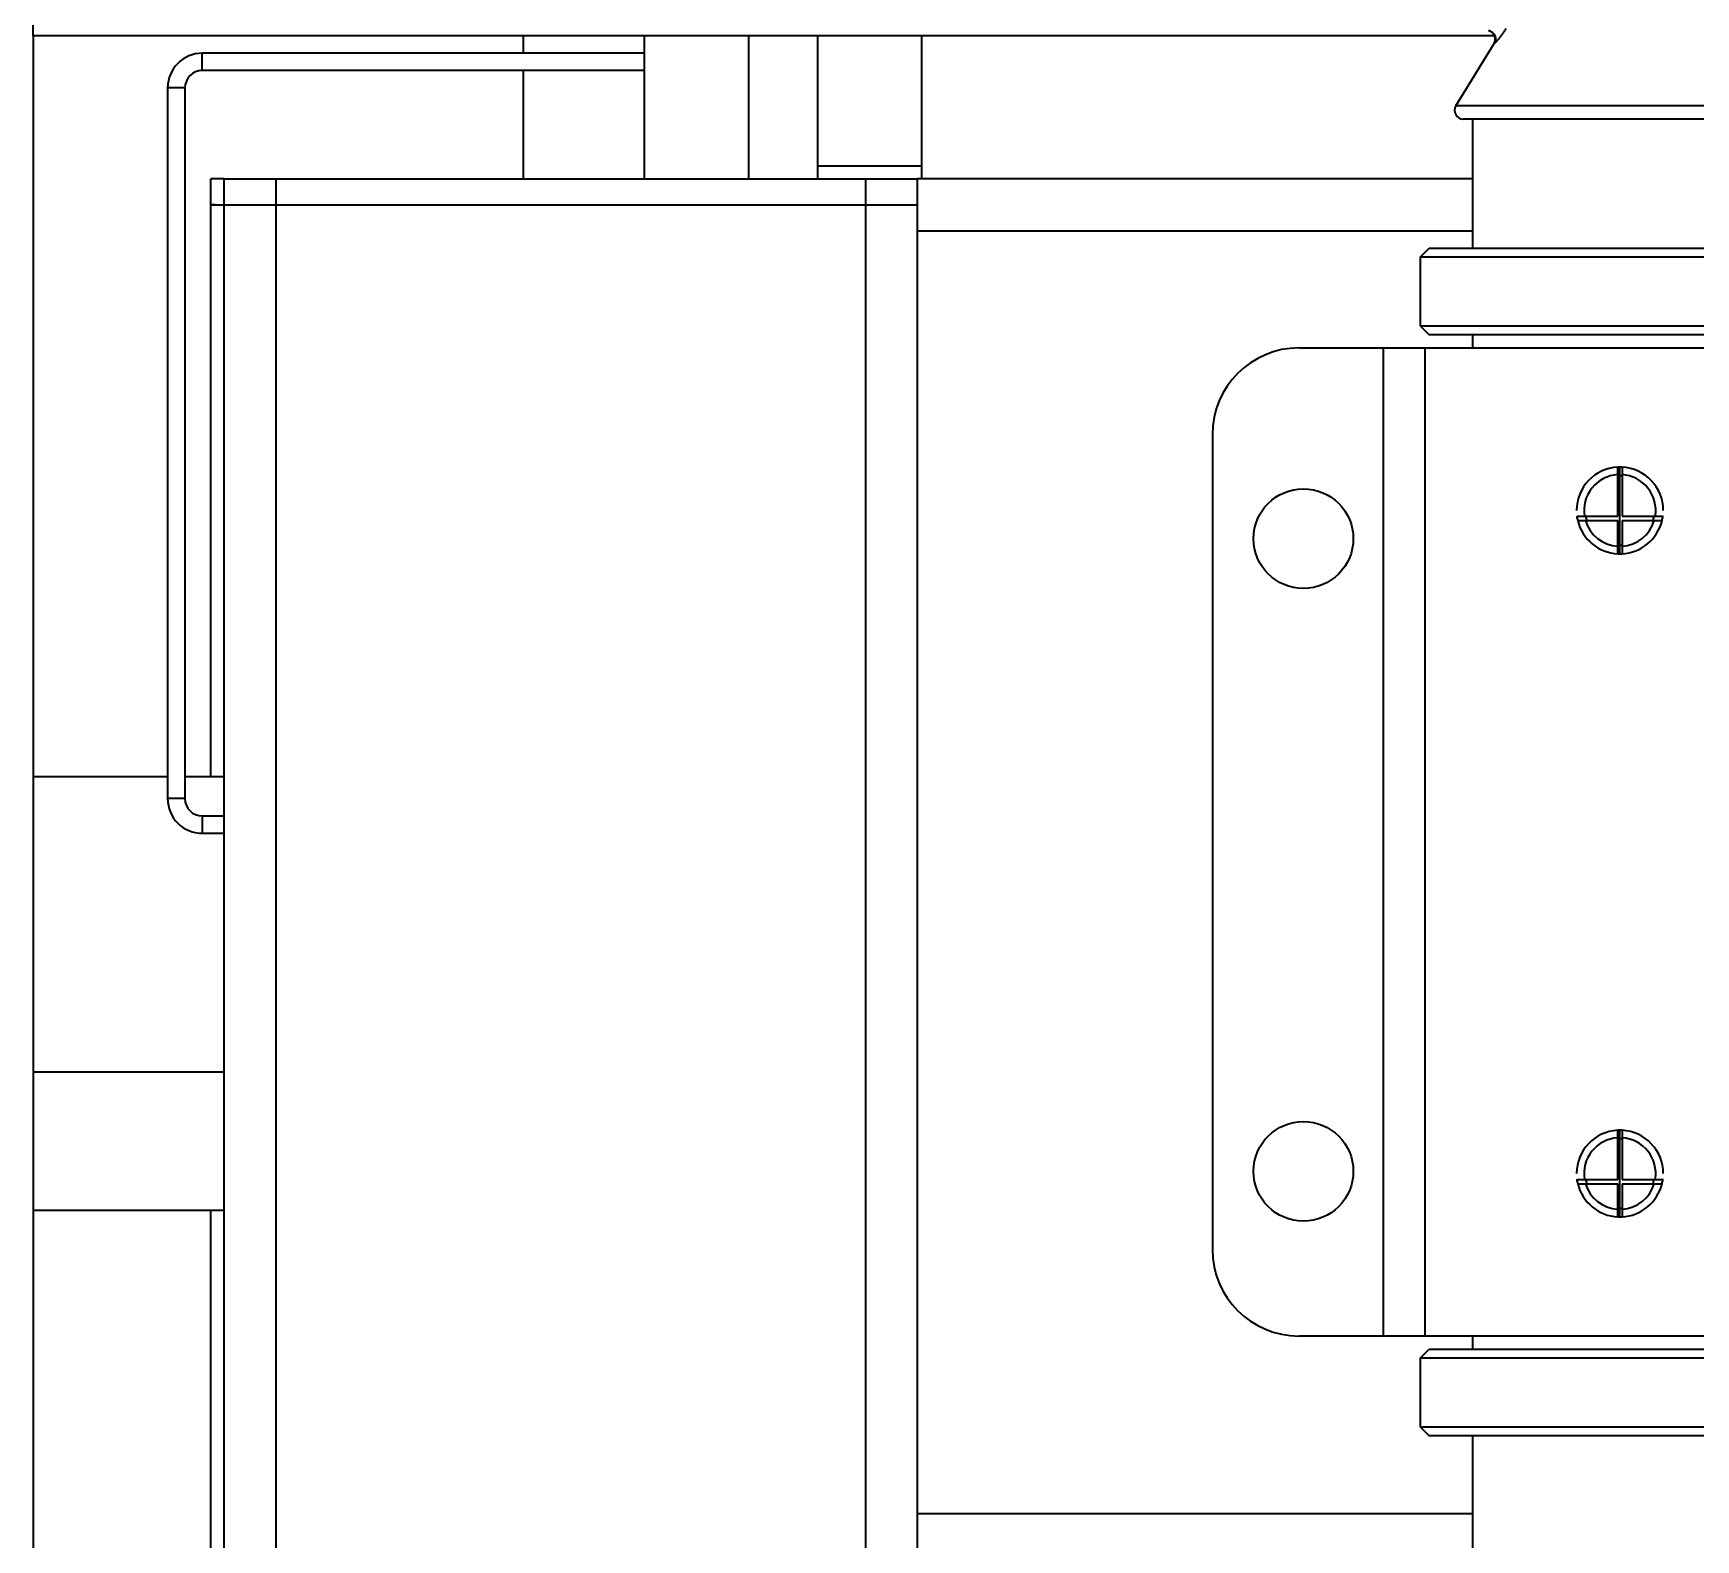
# Model space of a CAD drawing. Header units: millimetres. Extents: x 32496 to 166256, y 3504 to 23939.
# Drawn here: x 45612.1 to 45803.9, y 13143.1 to 13316.9 of the extents above; entities that cross this region are included whole.
import ezdxf

# ---------------------------------------------------------------- set-up
doc = ezdxf.new("R2010")
doc.units = ezdxf.units.MM
doc.layers.get('0').update_dxf_attribs({"lineweight": 35})

msp = doc.modelspace()

# ---------------------------------------------------------------- linework, layer by layer
at = {"linetype": 'Continuous'}
for p, q in [((45612.14, 13316.575), (45612.14, 13396.575)), ((45612.14, 13316.575), (45612.14, 10957.575)), ((45780.688, 13316.575), (45612.14, 13316.575)), ((45668.64, 13316.575), (45668.64, 13314.575)), ((45682.64, 13300.075), (45682.64, 13316.575)), ((45694.64, 13316.575), (45694.64, 13300.075)), ((45702.64, 13300.075), (45702.64, 13316.575)), ((45714.64, 13300.075), (45714.64, 13316.575)), ((45776.222, 13308.498), (45780.621, 13315.679)), ((45780.621, 13315.679), (45780.656, 13315.679)), ((45631.64, 13312.575), (45631.64, 13314.575)), ((45682.64, 13314.575), (45631.64, 13314.575)), ((45682.64, 13312.575), (45631.64, 13312.575)), ((45668.64, 13312.575), (45668.64, 13300.075)), ((45627.64, 13310.575), (45627.64, 13228.575)), ((45629.64, 13310.575), (45627.64, 13310.575)), ((45629.64, 13310.575), (45629.64, 13228.575)), ((45814.057, 13308.498), (45776.222, 13308.498)), ((45813.205, 13306.975), (45777.075, 13306.975)), ((45778.14, 13306.975), (45778.14, 13292.075)), ((45632.64, 13297.075), (45632.64, 13300.075)), ((45634.14, 13300.075), (45632.64, 13300.075)), ((45634.14, 13300.075), (45634.14, 13297.075)), ((45634.14, 13300.075), (45714.14, 13300.075)), ((45640.14, 13297.075), (45640.14, 13300.075)), ((45702.64, 13301.575), (45714.64, 13301.575)), ((45708.14, 13300.075), (45708.14, 13297.075)), ((45714.14, 13140.075), (45714.14, 13300.075)), ((45778.14, 13300.075), (45714.14, 13300.075)), ((45632.64, 13231.075), (45632.64, 13297.075)), ((45633.104, 13297.075), (45632.64, 13297.075)), ((45632.64, 13297.075), (45634.14, 13297.075)), ((45634.14, 13297.075), (45634.14, 10977.075)), ((45634.14, 13297.075), (45714.14, 13297.075)), ((45634.14, 13297.075), (45714.14, 13297.075)), ((45640.14, 10977.075), (45640.14, 13297.075)), ((45708.14, 13297.075), (45708.14, 10977.075)), ((45714.14, 13294.075), (45778.14, 13294.075)), ((45772.14, 13291.075), (45773.14, 13292.075)), ((45772.14, 13283.075), (45772.14, 13291.075)), ((45772.14, 13291.075), (45818.14, 13291.075)), ((45773.14, 13292.075), (45817.14, 13292.075)), ((45772.14, 13283.075), (45773.14, 13282.075)), ((45818.14, 13283.075), (45772.14, 13283.075)), ((45817.14, 13282.075), (45773.14, 13282.075)), ((45778.14, 13282.075), (45778.14, 13280.575)), ((45758.14, 13280.575), (45832.14, 13280.575)), ((45767.84, 13280.575), (45767.84, 13166.575)), ((45772.64, 13280.575), (45772.64, 13166.575)), ((45748.14, 13270.575), (45748.14, 13176.575)), ((45794.89, 13261.154), (45794.89, 13266.819)), ((45795.14, 13256.825), (45795.14, 13266.825)), ((45795.14, 13256.825), (45795.14, 13266.825)), ((45795.39, 13266.819), (45795.39, 13261.154)), ((45790.225, 13260.904), (45790.225, 13261.154)), ((45790.225, 13261.154), (45794.89, 13261.154)), ((45790.279, 13260.654), (45794.89, 13260.654)), ((45794.89, 13256.832), (45794.89, 13260.654)), ((45795.39, 13261.154), (45800.054, 13261.154)), ((45795.39, 13260.654), (45795.39, 13256.832)), ((45795.39, 13260.654), (45800.001, 13260.654)), ((45800.054, 13261.154), (45800.054, 13260.904)), ((45627.64, 13231.075), (45612.14, 13231.075)), ((45634.14, 13231.075), (45629.64, 13231.075)), ((45629.64, 13228.575), (45627.64, 13228.575)), ((45631.64, 13226.575), (45631.64, 13224.575)), ((45631.64, 13226.575), (45634.14, 13226.575)), ((45631.64, 13224.575), (45634.14, 13224.575)), ((45612.14, 13197.075), (45634.14, 13197.075)), ((45794.89, 13184.654), (45794.89, 13190.319)), ((45795.14, 13180.325), (45795.14, 13190.325)), ((45795.14, 13180.325), (45795.14, 13190.325)), ((45795.39, 13190.319), (45795.39, 13184.654)), ((45790.225, 13184.404), (45790.225, 13184.654)), ((45790.225, 13184.654), (45794.89, 13184.654)), ((45790.279, 13184.154), (45794.89, 13184.154)), ((45794.89, 13180.332), (45794.89, 13184.154)), ((45795.39, 13184.654), (45800.054, 13184.654)), ((45795.39, 13184.154), (45795.39, 13180.332)), ((45795.39, 13184.154), (45800.001, 13184.154)), ((45800.054, 13184.654), (45800.054, 13184.404)), ((45634.14, 13181.075), (45612.14, 13181.075)), ((45632.64, 13127.575), (45632.64, 13181.075)), ((45832.14, 13166.575), (45758.14, 13166.575)), ((45778.14, 13166.575), (45778.14, 13165.075)), ((45772.14, 13164.075), (45773.14, 13165.075)), ((45772.14, 13156.075), (45772.14, 13164.075)), ((45772.14, 13164.075), (45818.14, 13164.075)), ((45773.14, 13165.075), (45817.14, 13165.075)), ((45772.14, 13156.075), (45773.14, 13155.075)), ((45818.14, 13156.075), (45772.14, 13156.075)), ((45817.14, 13155.075), (45773.14, 13155.075)), ((45778.14, 13155.075), (45778.14, 12224.075)), ((45778.14, 13146.075), (45714.14, 13146.075))]:
    msp.add_line(p, q, dxfattribs=at)
for centre in [(45758.64, 13258.575), (45758.64, 13185.575)]:
    msp.add_circle(centre, 5.75, dxfattribs=at)
for centre, radius, start, end in [((45779.768, 13316.202), 1, 328.51253, 77.54283), ((45631.64, 13310.575), 4, 90, 180), ((45631.64, 13310.575), 2, 90, 180), ((45777.075, 13307.975), 1, 148.51253, 270), ((45758.14, 13270.575), 10, 90, 180), ((45795.14, 13261.825), 5, 92.86653, 180), ((45795.14, 13261.825), 4.134, 93.46705, 189.34743), ((45795.14, 13261.825), 4, 90, 93.58433), ((45795.14, 13261.825), 5, 87.15019, 92.84025), ((45795.14, 13261.825), 4, 86.41459, 90), ((45795.14, 13261.825), 5, 0, 87.13402), ((45795.14, 13261.825), 4.134, 350.65257, 86.53295), ((45795.14, 13261.825), 5, 187.07975, 190.61964), ((45795.14, 13261.825), 5, 190.58867, 193.53148), ((45795.14, 13261.825), 5, 193.54968, 267.13346), ((45795.14, 13261.825), 4.134, 196.46138, 266.53295), ((45795.14, 13261.825), 4, 189.66346, 197.0293), ((45795.14, 13261.825), 5, 272.86598, 346.45029), ((45795.14, 13261.825), 4.134, 273.46705, 343.53858), ((45795.14, 13261.825), 4, 342.9707, 350.33654), ((45795.14, 13261.825), 5, 346.46311, 349.40642), ((45795.14, 13261.825), 5, 349.38034, 352.92022), ((45795.14, 13261.825), 4, 266.41512, 270), ((45795.14, 13261.825), 4, 270, 273.58332), ((45795.14, 13261.825), 5, 267.1285, 272.85216), ((45631.64, 13228.575), 4, 180, 270), ((45631.64, 13228.575), 2, 180, 270), ((45795.14, 13185.325), 5, 92.86653, 180), ((45795.14, 13185.325), 4.134, 93.46705, 189.34743), ((45795.14, 13185.325), 4, 90, 93.58487), ((45795.14, 13185.325), 5, 87.15019, 92.84025), ((45795.14, 13185.325), 4, 86.41459, 90), ((45795.14, 13185.325), 5, 0, 87.13402), ((45795.14, 13185.325), 4.134, 350.65257, 86.53295), ((45795.14, 13185.325), 5, 187.07975, 190.61964), ((45795.14, 13185.325), 5, 190.58867, 193.53148), ((45795.14, 13185.325), 5, 193.54968, 267.13346), ((45795.14, 13185.325), 4.134, 196.46138, 266.53295), ((45795.14, 13185.325), 4, 189.66346, 197.0293), ((45795.14, 13185.325), 5, 272.86598, 346.45029), ((45795.14, 13185.325), 4.134, 273.46705, 343.53858), ((45795.14, 13185.325), 4, 342.9707, 350.33654), ((45795.14, 13185.325), 5, 346.46312, 349.40651), ((45795.14, 13185.325), 5, 349.38034, 352.92022), ((45795.14, 13185.325), 4, 266.41512, 270), ((45795.14, 13185.325), 4, 270, 273.58332), ((45795.14, 13185.325), 5, 267.1285, 272.85216), ((45758.14, 13176.575), 10, 180, 270)]:
    msp.add_arc(centre, radius, start, end, dxfattribs=at)
for points, knots in [([(45780.02, 13317.178), (45780.119, 13317.156), (45780.321, 13317.078), (45780.58, 13316.863), (45780.76, 13316.557), (45780.803, 13316.319), (45780.803, 13316.202)], [0, 0, 0, 0, 0.2247052, 0.4746072, 0.7383258, 1, 1, 1, 1]), ([(45781.998, 13317.435), (45781.927, 13317.32), (45781.783, 13317.096), (45781.563, 13316.775), (45781.348, 13316.48), (45781.149, 13316.22), (45780.995, 13316.029), (45780.885, 13315.901), (45780.817, 13315.825), (45780.76, 13315.764), (45780.715, 13315.719), (45780.682, 13315.693), (45780.663, 13315.679), (45780.656, 13315.679)], [0, 0, 0, 0, 0.182859, 0.3602172, 0.526195, 0.6764043, 0.8038242, 0.8577708, 0.9041739, 0.9419293, 0.9706037, 0.9899638, 1, 1, 1, 1]), ([(45780.803, 13316.202), (45780.803, 13316.153), (45780.789, 13315.971), (45780.725, 13315.793), (45780.656, 13315.679)], [0, 0, 0, 0, 0.2687547, 1, 1, 1, 1])]:
    msp.add_open_spline(points, degree=3, knots=knots, dxfattribs=at)

doc.saveas('drawing.dxf')
